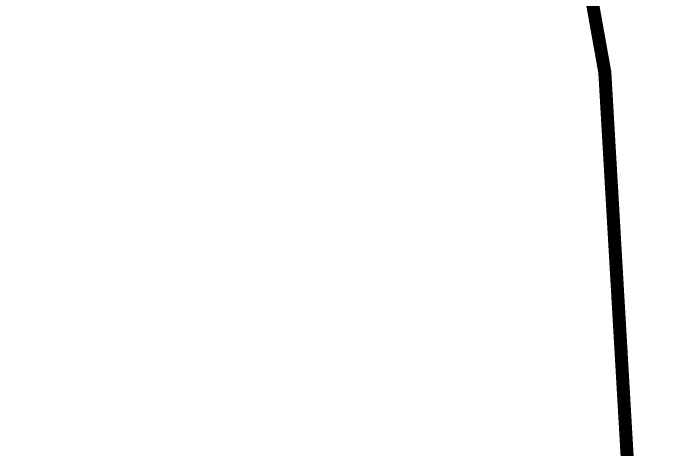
# Model space of a CAD drawing. Header units: millimetres. Extents: x 0 to 285450075, y -3000605 to 8125189010.
# Drawn here: x 6236399.4 to 6236450.2, y 5216452.5 to 5216485.9 of the extents above; entities that cross this region are included whole.
import ezdxf
from ezdxf import colors
from ezdxf.entities.mleader import LeaderData, LeaderLine
from ezdxf.math import Vec2, Vec3

# ---------------------------------------------------------------- set-up
doc = ezdxf.new("R2010")
doc.units = ezdxf.units.MM
doc.layers.add('!Полоса отвода', color=30, linetype='Continuous')
doc.layers.add('Основное направление 30.05.Ось трассы', color=7, linetype='Continuous')
doc.layers.add('ИС_Выноски', color=3, linetype='Continuous', lineweight=18)
doc.layers.add('ИС_Размер', color=3, linetype='Continuous', lineweight=18)
doc.styles.add('ISOCPEUR', font='isocpeur.ttf', dxfattribs={"width": 0.8, "oblique": 15, "height": 2.5})
doc.linetypes.add('гр.ПОЛЬ.10', pattern='A,6.75,-2,[131,ltypeshp.shx,S=0.75,R=0,X=-0.75,Y=-0.375],-2,6.75,[130,ltypeshp.shx,S=0.75,R=270.000001,X=-8.75,Y=-0.375],0', length=17.5)

# ---------------------------------------------------------------- blocks, each defined once
blk = doc.blocks.new('_DotBlank')
at = {"color": 0, "linetype": 'ByBlock', "lineweight": -2}
blk.add_line((-0.5, 0), (-1, 0), dxfattribs=at)
blk.add_circle((0, 0), 0.5, dxfattribs=at)

msp = doc.modelspace()

# ---------------------------------------------------------------- linework, layer by layer
at = {"layer": '!Полоса отвода', "color": 30, "linetype": 'гр.ПОЛЬ.10', "true_color": 0xff7f00, "transparency": 33554687, "const_width": 1}
msp.add_lwpolyline([(6235831.711, 5217126.3306), (6235854.2173, 5217113.6468), (6235933.9046, 5217077.1761), (6235929.8447, 5217069.9366), (6235957.8055, 5217052.5577), (6235964.5076, 5217063.135), (6236015.1873, 5217040.7815), (6236051.7119, 5217027.5132), (6236081.4492, 5217021.1147), (6236126.6412, 5217002.1085), (6236205.271, 5216919.2612), (6236295.0394, 5216810.7277), (6236353.2945, 5216728.9344), (6236405.3925, 5216628.9533), (6236433.0013, 5216547.4833), (6236444.8473, 5216481.3814), (6236448.927, 5216411.2943), (6236444.039, 5216301.1185), (6236439.7153, 5216194.5959), (6236448.6625, 5216032.8425)], dxfattribs=at)
at = {"layer": 'ИС_Размер', "linetype": 'Continuous'}
msp.add_circle((6226064.7742, 5217311.3687), 148840.0322, dxfattribs=at)

# ---------------------------------------------------------------- next in the draw order: leaders
at = {"layer": 'ИС_Выноски', "color": 3}
ml = msp.add_multileader_mtext('Standard', dxfattribs=at)
ml.set_content('ПК70+50\\P24+3х33+24', color=3, style='ISOCPEUR')
ml.set_leader_properties(color=256, linetype='ByLayer', lineweight=-1)
ml.set_arrow_properties(name='DOTBLANK')
ml.build(insert=Vec2(0, 0))
ml.multileader.update_dxf_attribs({"text_left_attachment_type": 6, "text_right_attachment_type": 6, "dogleg_length": 0.36, "arrow_head_size": 1500, "scale": 25})
ctx = ml.context
ctx.base_point, ctx.scale, ctx.char_height, ctx.arrow_head_size, ctx.landing_gap_size, ctx.plane_origin, ctx.plane_x_axis, ctx.plane_y_axis = Vec3(6236691.2056, 5217349.7238), 25, 125, 1500, 2.25, Vec3(6242724.0352, 5214845.6196), Vec3(1, 0.0000115), Vec3(-0.0000115, 1)
ctx.left_attachment, ctx.right_attachment, ctx.text_align_type = 6, 6, 1
notes = []
notes.append((ctx, [(0, (1, 1, 0), (6236671.0754, 5217349.7235), (1, 0.0000115), 20.1302, [(1, [(6236451.887, 5217068.3139)], 0, [])])]))
ctx.mtext.insert, ctx.mtext.text_direction, ctx.mtext.rotation, ctx.mtext.width, ctx.mtext.alignment, ctx.mtext.flow_direction = Vec3(6237088.6703, 5217499.7283), Vec3(1, 0.0000115), 0.0000115, 857.209003, 2, 5
ctx.mtext.has_bg_fill, ctx.mtext.bg_color, ctx.mtext.bg_scale_factor, ctx.mtext.bg_transparency, ctx.mtext.use_window_bg_color = 1, -1027028792, 1.5, 0, 1
for ctx, leaders in notes:
    for number, flags, end, landing, length, lines in leaders:
        leader = LeaderData()
        leader.index, (leader.has_last_leader_line, leader.has_dogleg_vector, leader.attachment_direction) = number, flags
        leader.last_leader_point, leader.dogleg_vector, leader.dogleg_length = Vec3(end), Vec3(landing), length
        for number, points, colour, breaks in lines:
            line = LeaderLine()
            line.index, line.vertices, line.color, line.breaks = number, Vec3.list(points), colors.encode_raw_color(colour), breaks
            leader.lines.append(line)
        ctx.leaders.append(leader)

# ---------------------------------------------------------------- next in the draw order: linework, layer by layer
at = {"layer": 'Основное направление 30.05.Ось трассы', "color": 1, "lineweight": 40, "true_color": 0xff0000, "flags": 128}
msp.add_lwpolyline([(6236484.5306, 5215168.6635), (6236481.8903, 5216316.6935, 0.0002441), (6236481.8575, 5216329.1934, 0.0007324), (6236481.8003, 5216341.6933, 0.0012207), (6236481.6942, 5216354.1928, 0.001709), (6236481.5149, 5216366.6915, 0.0021973), (6236481.238, 5216379.1884, 0.0026856), (6236480.839, 5216391.682, 0.0031738), (6236480.2937, 5216404.17, 0.0036621), (6236479.5777, 5216416.6494, 0.2782706), (6236007.742, 5217095.1932, 0.0036621), (6235996.2926, 5217100.2089, 0.0031738), (6235984.7756, 5217105.0676, 0.0026856), (6235973.2025, 5217109.791, 0.0021973), (6235961.5837, 5217114.4012, 0.001709), (6235949.9293, 5217118.9205, 0.0012207), (6235938.2486, 5217123.3715, 0.0007324), (6235926.5506, 5217127.7767, 0.0002441), (6235914.844, 5217132.1592), (6235320.4061, 5217354.4691, -0.0193391), (6234250.5061, 5217802.4742), (6233192.5927, 5218294.3631, 0.0310959)], format="xyb", dxfattribs=at)

doc.saveas('drawing.dxf')
